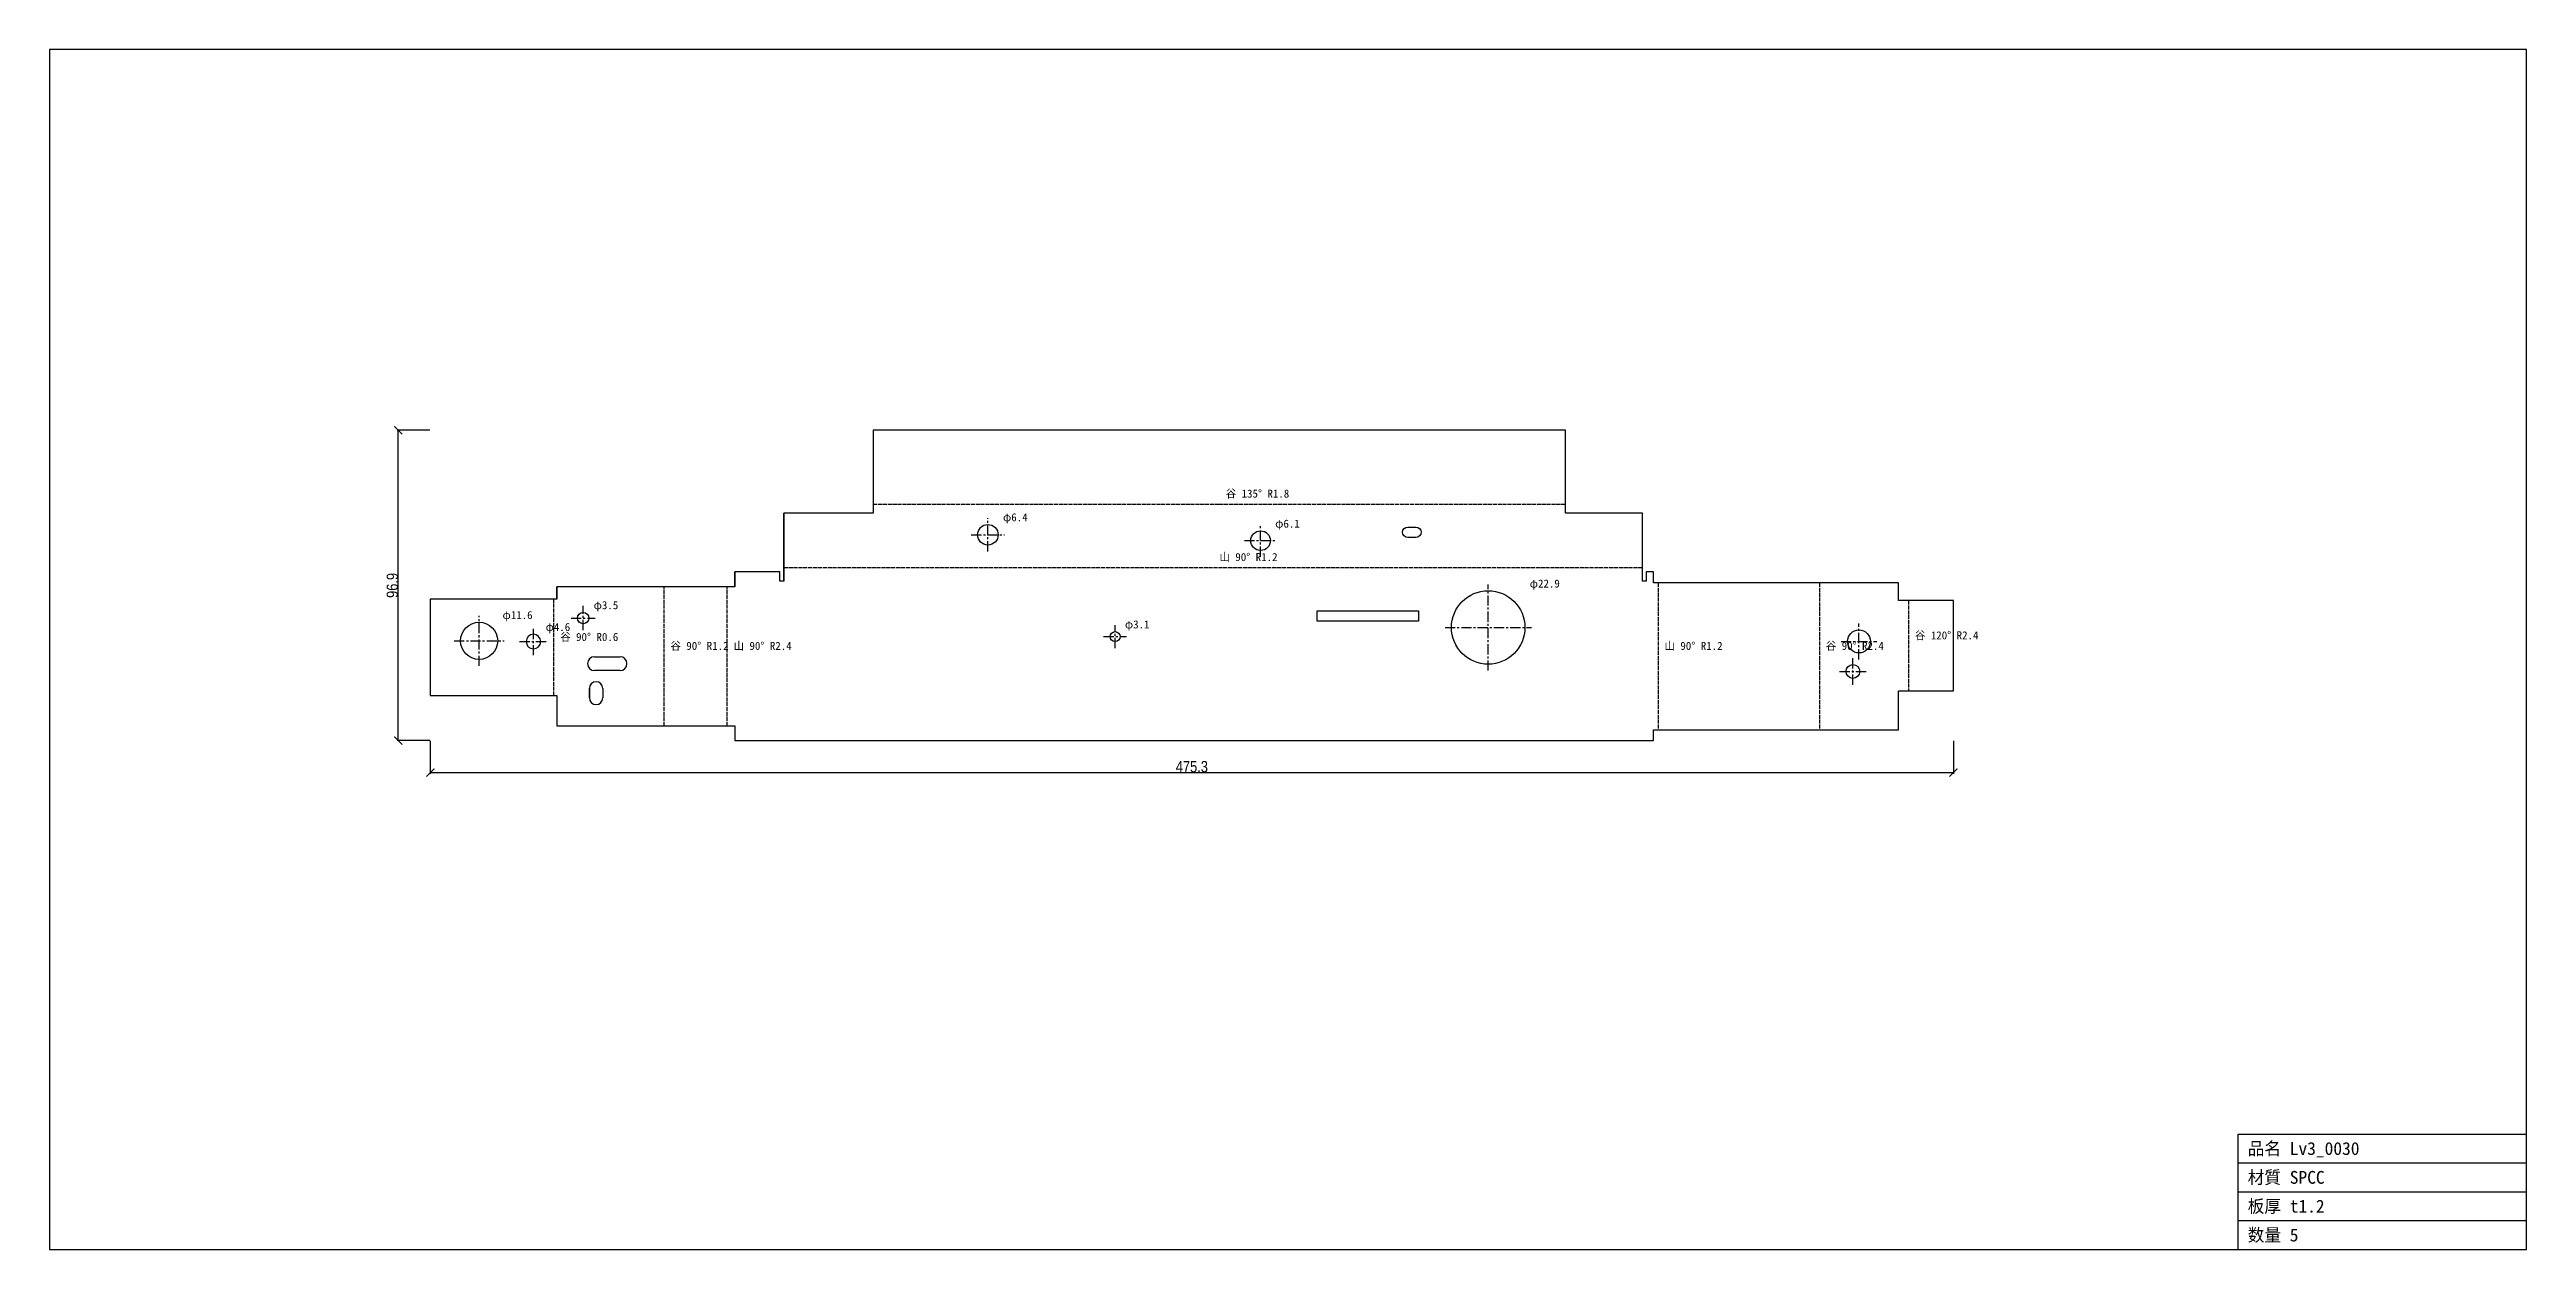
# Model space of a CAD drawing. Header units: millimetres. Extents: x -214 to 559, y -159 to 216.
import ezdxf

# ---------------------------------------------------------------- set-up
doc = ezdxf.new("R2010")
doc.units = ezdxf.units.MM
doc.linetypes.add('CENTER', pattern=[5.08, 3.175, -0.635, 0.635, -0.635])
doc.linetypes.add('DASHED', pattern=[1.524, 1.27, -0.254])
for name, color, linetype in [('10', 7, 'Continuous'), ('15', 7, 'Continuous'), ('17', 7, 'Continuous'), ('3', 7, 'Continuous'), ('4', 7, 'Continuous'), ('7', 7, 'Continuous')]:
    doc.layers.add(name, color=color, linetype=linetype)
doc.styles.add('OpenSansCondensed-Light', font='OpenSansCondensed-Light.ttf')
doc.dimstyles.new('EZDXF', dxfattribs={"dimtxt": 0.25, "dimasz": 0.175, "dimexe": 0.375, "dimexo": 0.125, "dimgap": 0.1, "dimtad": 1, "dimlfac": 100, "dimzin": 12, "dimdsep": 46, "dimtxsty": 'OpenSansCondensed-Light', "dimblk": 'ARCHTICK', "dimcen": 2.5, "dimazin": 3, "dimtfac": 0.5, "dimtmove": 2, "dimatfit": 3})

# ---------------------------------------------------------------- blocks, each defined once
blk = doc.blocks.new('HOLE_D4_29')
blk.add_circle((0, 0), 2.15)
blk = doc.blocks.new('HOLE_D3_53')
blk.add_circle((0, 0), 1.76)
blk = doc.blocks.new('HOLE_D6_42')
blk.add_circle((0, 0), 3.21)
blk = doc.blocks.new('_ARCHTICK')
at = {"color": 0, "linetype": 'BYBLOCK', "const_width": 0.15}
blk.add_lwpolyline([(-0.5, -0.5), (0.5, 0.5)], dxfattribs=at)

msp = doc.modelspace()

# ---------------------------------------------------------------- linework, layer by layer
at = {"layer": '10', "color": 3, "linetype": 'DASHED'}
for p, q in [((43.18, 73.84), (151.23, 73.84)), ((151.23, 73.84), (259.29, 73.84)), ((-22.07, 4.6), (-22.07, 48.03)), ((-2.36, 4.6), (-2.36, 48.03)), ((15.28, 54.04), (283.26, 54.04)), ((288.16, 49.23), (288.16, 3.4)), ((338.5, 49.23), (338.5, 3.4)), ((-56.47, 14.06), (-56.47, 44.15)), ((366.32, 43.7), (366.32, 15.51))]:
    msp.add_line(p, q, dxfattribs=at)
at = {"layer": '3', "color": 1, "linetype": 'CENTER'}
for p, q in [((73.79, 64.24), (84.21, 64.24)), ((79, 59.03), (79, 69.45)), ((159.04, 62.41), (169.15, 62.41)), ((164.1, 57.36), (164.1, 67.47)), ((235.13, 21.83), (235.13, 48.76)), ((-79.78, 23.33), (-79.78, 38.93)), ((-47.31, 34.48), (-47.31, 42.01)), ((-87.58, 31.13), (-71.98, 31.13)), ((-62.83, 26.61), (-62.83, 35.2)), ((-51.08, 38.25), (-43.55, 38.25)), ((115.12, 32.45), (122.25, 32.45)), ((118.69, 28.88), (118.69, 36.01)), ((221.67, 35.3), (248.6, 35.3)), ((345.27, 30.94), (356.43, 30.94)), ((350.85, 25.36), (350.85, 36.52)), ((-67.13, 30.91), (-58.54, 30.91)), ((348.97, 17.43), (348.97, 25.72)), ((344.82, 21.58), (353.11, 21.58))]:
    msp.add_line(p, q, dxfattribs=at)
at = {"layer": '4', "color": 7, "linetype": 'CONTINUOUS'}
for p, q in [((559.16, 215.69), (-213.85, 215.69)), ((-213.85, 215.69), (-213.85, -158.83)), ((559.16, -158.83), (559.16, 215.69)), ((469.16, -158.83), (469.16, -122.83)), ((469.16, -122.83), (559.16, -122.83)), ((469.16, -131.83), (559.16, -131.83)), ((469.16, -140.83), (559.16, -140.83)), ((469.16, -149.83), (559.16, -149.83)), ((-213.85, -158.83), (559.16, -158.83))]:
    msp.add_line(p, q, dxfattribs=at)
at = {"layer": '7', "color": 7, "linetype": 'CONTINUOUS'}
for p, q in [((95.02, 96.86), (43.18, 96.86)), ((43.18, 96.86), (43.18, 71.02)), ((113.9, 96.86), (95.02, 96.86)), ((259.29, 96.86), (113.9, 96.86)), ((259.29, 76.67), (259.29, 96.86)), ((43.18, 71.02), (15.28, 71.02)), ((15.28, 71.02), (15.28, 49.73)), ((15.28, 49.73), (15.28, 71.02)), ((259.29, 71.02), (259.29, 76.67)), ((283.26, 71.02), (259.29, 71.02)), ((283.26, 49.73), (283.26, 71.02)), ((-30.55, 48.03), (-55.53, 48.03)), ((-55.53, 48.03), (-55.53, 44.15)), ((-55.53, 44.15), (-55.53, 48.03)), ((-28.85, 48.03), (-30.55, 48.03)), ((-28.18, 48.03), (-28.85, 48.03)), ((0, 48.03), (-28.18, 48.03)), ((14.08, 52.63), (0, 52.62)), ((0, 52.63), (0, 48.03)), ((0, 48.03), (0, 52.63)), ((14.08, 49.73), (14.08, 52.63)), ((15.28, 49.73), (14.08, 49.73)), ((284.46, 49.73), (283.26, 49.73)), ((286.75, 52.63), (284.46, 52.63)), ((284.46, 52.63), (284.46, 49.73)), ((286.75, 49.23), (286.75, 52.63)), ((320.47, 49.23), (286.75, 49.23)), ((342.57, 49.23), (320.47, 49.23)), ((363.18, 49.23), (342.57, 49.23)), ((363.18, 43.7), (363.18, 49.23)), ((-85.58, 44.15), (-95.01, 44.15)), ((-95.01, 44.15), (-95.01, 25.38)), ((-55.53, 44.15), (-85.58, 44.15)), ((380.32, 43.7), (363.18, 43.7)), ((380.32, 36.5), (380.32, 43.7)), ((380.32, 34.73), (380.32, 36.5)), ((380.32, 27.17), (380.32, 34.73)), ((-95.01, 25.38), (-95.01, 14.06)), ((-43.81, 26.16), (-39.58, 26.16)), ((-39.58, 26.16), (-35.81, 26.16)), ((380.32, 15.51), (380.32, 27.17)), ((-45.38, 13.34), (-45.38, 16.27)), ((-45.38, 16.27), (-45.38, 13.34)), ((-35.81, 21.87), (-43.81, 21.87)), ((-41.19, 16.27), (-41.19, 13.34)), ((363.18, 3.4), (363.18, 15.51)), ((363.18, 15.51), (380.32, 15.51)), ((-95.01, 14.06), (-55.53, 14.06)), ((-55.53, 14.06), (-55.52, 4.6)), ((-55.53, 4.6), (0, 4.6)), ((0, 4.6), (0, 0)), ((0, 0), (286.75, 0)), ((286.75, 0), (286.75, 3.4)), ((286.75, 3.4), (363.18, 3.4))]:
    msp.add_line(p, q, dxfattribs=at)
msp.add_lwpolyline([(210.01, 66.64), (212.59, 66.64, -1), (212.59, 63.41), (210.01, 63.41, -1)], format="xyb", close=True, dxfattribs=at)
msp.add_lwpolyline([(181.72, 37.32), (181.72, 40.49), (213.36, 40.49), (213.36, 37.32)], close=True, dxfattribs=at)
for centre, radius in [((164.1, 62.41), 3.06), ((235.13, 35.3), 11.46), ((-47.31, 38.25), 1.76), ((-79.78, 31.13), 5.8), ((118.69, 32.45), 1.56), ((350.85, 30.94), 3.58)]:
    msp.add_circle(centre, radius, dxfattribs=at)
for centre, radius, start, end in [((-62.83, 30.91), 2.29, 0, 180), ((-62.83, 30.91), 2.29, 180, 0), ((-43.81, 24.01), 2.15, 90, -90), ((-35.81, 24.01), 2.15, -90, 90), ((-43.28, 16.27), 2.1, 0, 180), ((-43.28, 13.34), 2.1, 180, 0)]:
    msp.add_arc(centre, radius, start, end, dxfattribs=at)

# ---------------------------------------------------------------- block references
for name, p in [('HOLE_D6_42', (79, 64.24)), ('HOLE_D3_53', (-47.31, 38.25)), ('HOLE_D4_29', (348.97, 21.58))]:
    msp.add_blockref(name, p, dxfattribs=at)

# ---------------------------------------------------------------- texts
at = {"layer": '17', "color": 2}
for s, height, p in [('谷 135° R1.8', 2.5, (153.23, 75.84)), ('φ6.4', 2.5, (83.71, 68.45)), ('φ6.1', 2.5, (168.65, 66.47)), ('山 90° R1.2', 2.5, (151.27, 56.04)), ('φ22.9', 2.5, (248.1, 47.76)), ('φ11.6', 2.5, (-72.48, 37.93)), ('φ3.5', 2.5, (-44.05, 41.01)), ('φ4.6', 2.5, (-59.04, 34.2)), ('谷 90° R0.6', 2.5, (-54.47, 31.1)), ('谷 90° R1.2', 2.5, (-20.07, 28.31)), ('山 90° R2.4', 2.5, (-0.36, 28.31)), ('φ3.1', 2.5, (121.75, 35.01)), ('山 90° R1.2', 2.5, (290.16, 28.31)), ('谷 90° R2.4', 2.5, (340.5, 28.31)), ('谷 120° R2.4', 2.5, (368.32, 31.6)), ('品名 Lv3_0030', 4, (472.16, -129.33)), ('材質 SPCC', 4, (472.16, -138.33)), ('板厚 t1.2', 4, (472.16, -147.33)), ('数量 5', 4, (472.16, -156.33))]:
    msp.add_text(s, height=height, dxfattribs=at).set_placement(p)

# ---------------------------------------------------------------- dimensions: what is measured, and where the dimension line sits
at = {"layer": '15', "color": 8}
msp.add_linear_dim(base=(-105.01, 0), p1=(-95.01, 0), p2=(-95.01, 96.86), angle=90, dimstyle='EZDXF', override={"dimtxt": 3.5, "dimasz": 2.5, "dimdec": 1, "dimlfac": 1}, dxfattribs=at).render()
msp.add_linear_dim(base=(-95.01, -10), p1=(-95.01, 0), p2=(380.32, 0), dimstyle='EZDXF', override={"dimtxt": 3.5, "dimasz": 2.5, "dimdec": 1, "dimlfac": 1}, dxfattribs=at).render()

doc.saveas('drawing.dxf')
